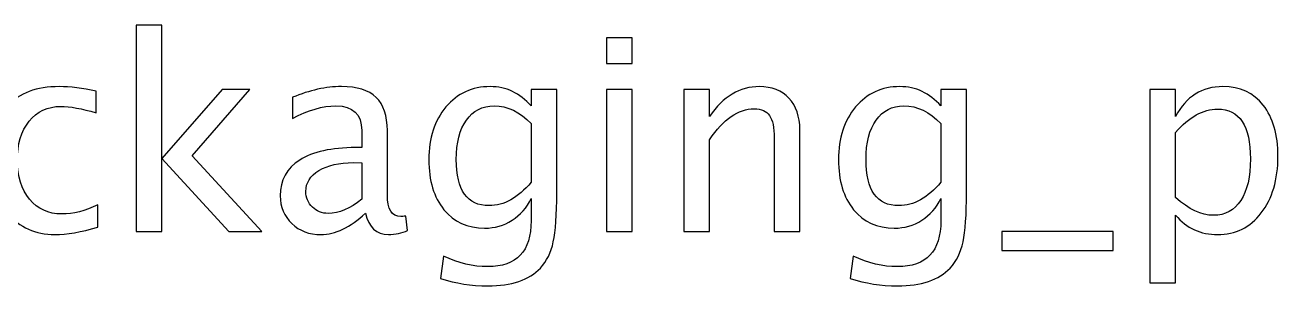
# Model space of a CAD drawing. Header units: centimetres. Extents: x -42 to 63, y -49 to 29.
# Drawn here: x -12.58 to -0.67, y 26.15 to 28.63 of the extents above; entities that cross this region are included whole.
import ezdxf

# ---------------------------------------------------------------- set-up
doc = ezdxf.new("R2010")
doc.units = ezdxf.units.CM
doc.header["$MEASUREMENT"] = 0
doc.layers.add('Layer 1', color=7, linetype='Continuous')

msp = doc.modelspace()

# ---------------------------------------------------------------- linework, layer by layer
at = {"layer": 'Layer 1'}
for points, knots in [([(-11.5193, 26.67044), (-11.5193, 26.67044), (-11.5193, 28.62878), (-11.5193, 28.62878), (-11.5193, 28.62878), (-11.5193, 28.62878), (-11.27546, 28.62878), (-11.27546, 28.62878), (-11.27546, 28.62878), (-11.27546, 28.62878), (-11.27546, 27.36344), (-11.27546, 27.36344), (-11.27546, 27.36344), (-11.27546, 27.36344), (-10.70396, 28.01664), (-10.70396, 28.01664), (-10.70396, 28.01664), (-10.70396, 28.01664), (-10.44065, 28.01664), (-10.44065, 28.01664), (-10.44065, 28.01664), (-10.44065, 28.01664), (-10.98675, 27.38841), (-10.98675, 27.38841), (-10.98675, 27.38841), (-10.98675, 27.38841), (-10.32635, 26.67044), (-10.32635, 26.67044), (-10.32635, 26.67044), (-10.32635, 26.67044), (-10.64046, 26.67044), (-10.64046, 26.67044), (-10.64046, 26.67044), (-10.64046, 26.67044), (-11.27546, 27.3609), (-11.27546, 27.3609), (-11.27546, 27.3609), (-11.27546, 27.3609), (-11.27546, 26.67044), (-11.27546, 26.67044), (-11.27546, 26.67044), (-11.27546, 26.67044), (-11.5193, 26.67044), (-11.5193, 26.67044)], [0, 0, 0, 0, 0.08333333, 0.08333333, 0.08333333, 0.08333333, 0.16666667, 0.16666667, 0.16666667, 0.16666667, 0.25, 0.25, 0.25, 0.25, 0.33333333, 0.33333333, 0.33333333, 0.33333333, 0.41666667, 0.41666667, 0.41666667, 0.41666667, 0.5, 0.5, 0.5, 0.5, 0.58333333, 0.58333333, 0.58333333, 0.58333333, 0.66666667, 0.66666667, 0.66666667, 0.66666667, 0.75, 0.75, 0.75, 0.75, 0.83333333, 0.83333333, 0.83333333, 0.83333333, 1, 1, 1, 1]), ([(-7.04848, 28.26302), (-7.04848, 28.26302), (-7.04848, 28.50686), (-7.04848, 28.50686), (-7.04848, 28.50686), (-7.04848, 28.50686), (-6.80464, 28.50686), (-6.80464, 28.50686), (-6.80464, 28.50686), (-6.80464, 28.50686), (-6.80464, 28.26302), (-6.80464, 28.26302), (-6.80464, 28.26302), (-6.80464, 28.26302), (-7.04848, 28.26302), (-7.04848, 28.26302)], [0, 0, 0, 0, 0.2, 0.2, 0.2, 0.2, 0.4, 0.4, 0.4, 0.4, 0.6, 0.6, 0.6, 0.6, 1, 1, 1, 1]), ([(-11.88548, 26.71108), (-12.04338, 26.66367), (-12.1797, 26.63996), (-12.29442, 26.63996), (-12.29442, 26.63996), (-12.47645, 26.63996), (-12.62716, 26.70727), (-12.74696, 26.84147), (-12.74696, 26.84147), (-12.86677, 26.97609), (-12.92688, 27.14584), (-12.92688, 27.35031), (-12.92688, 27.35031), (-12.92688, 27.56875), (-12.86761, 27.73936), (-12.74908, 27.86128), (-12.74908, 27.86128), (-12.63055, 27.98362), (-12.46502, 28.04458), (-12.25251, 28.04458), (-12.25251, 28.04458), (-12.14795, 28.04458), (-12.03026, 28.03019), (-11.90072, 28.0014), (-11.90072, 28.0014), (-11.90072, 28.0014), (-11.90072, 27.79566), (-11.90072, 27.79566), (-11.90072, 27.79566), (-12.0383, 27.8363), (-12.15049, 27.85662), (-12.23685, 27.85662), (-12.23685, 27.85662), (-12.36215, 27.85662), (-12.46248, 27.80963), (-12.53741, 27.71607), (-12.53741, 27.71607), (-12.61234, 27.62252), (-12.65002, 27.49763), (-12.65002, 27.34185), (-12.65002, 27.34185), (-12.65002, 27.19072), (-12.61107, 27.0688), (-12.5336, 26.97524), (-12.5336, 26.97524), (-12.45613, 26.88211), (-12.35496, 26.83554), (-12.22923, 26.83554), (-12.22923, 26.83554), (-12.11789, 26.83554), (-12.00359, 26.86433), (-11.88548, 26.9219), (-11.88548, 26.9219), (-11.88548, 26.9219), (-11.88548, 26.71108), (-11.88548, 26.71108)], [0, 0, 0, 0, 0.06666667, 0.06666667, 0.06666667, 0.06666667, 0.13333333, 0.13333333, 0.13333333, 0.13333333, 0.2, 0.2, 0.2, 0.2, 0.26666667, 0.26666667, 0.26666667, 0.26666667, 0.33333333, 0.33333333, 0.33333333, 0.33333333, 0.4, 0.4, 0.4, 0.4, 0.46666667, 0.46666667, 0.46666667, 0.46666667, 0.53333333, 0.53333333, 0.53333333, 0.53333333, 0.6, 0.6, 0.6, 0.6, 0.66666667, 0.66666667, 0.66666667, 0.66666667, 0.73333333, 0.73333333, 0.73333333, 0.73333333, 0.8, 0.8, 0.8, 0.8, 0.86666667, 0.86666667, 0.86666667, 0.86666667, 1, 1, 1, 1]), ([(-9.34083, 26.84189), (-9.4873, 26.70727), (-9.62827, 26.63996), (-9.76374, 26.63996), (-9.76374, 26.63996), (-9.87507, 26.63996), (-9.96778, 26.67467), (-10.04102, 26.74452), (-10.04102, 26.74452), (-10.11468, 26.81437), (-10.15151, 26.90243), (-10.15151, 27.00868), (-10.15151, 27.00868), (-10.15151, 27.15558), (-10.0897, 27.26861), (-9.96609, 27.34735), (-9.96609, 27.34735), (-9.84248, 27.42609), (-9.6651, 27.46546), (-9.43396, 27.46546), (-9.43396, 27.46546), (-9.43396, 27.46546), (-9.37681, 27.46546), (-9.37681, 27.46546), (-9.37681, 27.46546), (-9.37681, 27.46546), (-9.37681, 27.6276), (-9.37681, 27.6276), (-9.37681, 27.6276), (-9.37681, 27.78381), (-9.45809, 27.8617), (-9.62107, 27.8617), (-9.62107, 27.8617), (-9.74723, 27.8617), (-9.88523, 27.82191), (-10.03467, 27.74232), (-10.03467, 27.74232), (-10.03467, 27.74232), (-10.03467, 27.94298), (-10.03467, 27.94298), (-10.03467, 27.94298), (-9.87042, 28.01071), (-9.71548, 28.04458), (-9.57027, 28.04458), (-9.57027, 28.04458), (-9.42084, 28.04458), (-9.31035, 28.01071), (-9.23965, 27.94256), (-9.23965, 27.94256), (-9.16853, 27.8744), (-9.13297, 27.76941), (-9.13297, 27.6276), (-9.13297, 27.6276), (-9.13297, 27.6276), (-9.13297, 27.01927), (-9.13297, 27.01927), (-9.13297, 27.01927), (-9.13297, 26.87999), (-9.09021, 26.81014), (-9.00428, 26.81014), (-9.00428, 26.81014), (-8.99369, 26.81014), (-8.97803, 26.81183), (-8.95729, 26.81522), (-8.95729, 26.81522), (-8.95729, 26.81522), (-8.93993, 26.67975), (-8.93993, 26.67975), (-8.93993, 26.67975), (-8.99539, 26.65308), (-9.05635, 26.63996), (-9.12323, 26.63996), (-9.12323, 26.63996), (-9.23711, 26.63996), (-9.3095, 26.70727), (-9.34083, 26.84189)], [0, 0, 0, 0, 0.05, 0.05, 0.05, 0.05, 0.1, 0.1, 0.1, 0.1, 0.15, 0.15, 0.15, 0.15, 0.2, 0.2, 0.2, 0.2, 0.25, 0.25, 0.25, 0.25, 0.3, 0.3, 0.3, 0.3, 0.35, 0.35, 0.35, 0.35, 0.4, 0.4, 0.4, 0.4, 0.45, 0.45, 0.45, 0.45, 0.5, 0.5, 0.5, 0.5, 0.55, 0.55, 0.55, 0.55, 0.6, 0.6, 0.6, 0.6, 0.65, 0.65, 0.65, 0.65, 0.7, 0.7, 0.7, 0.7, 0.75, 0.75, 0.75, 0.75, 0.8, 0.8, 0.8, 0.8, 0.85, 0.85, 0.85, 0.85, 0.9, 0.9, 0.9, 0.9, 1, 1, 1, 1]), ([(-8.62709, 26.2234), (-8.62709, 26.2234), (-8.5983, 26.43422), (-8.5983, 26.43422), (-8.5983, 26.43422), (-8.45691, 26.36818), (-8.31679, 26.33516), (-8.17836, 26.33516), (-8.17836, 26.33516), (-7.90361, 26.33516), (-7.76603, 26.48079), (-7.76603, 26.77162), (-7.76603, 26.77162), (-7.76603, 26.77162), (-7.76603, 26.98328), (-7.76603, 26.98328), (-7.76603, 26.98328), (-7.80836, 26.89396), (-7.86848, 26.82496), (-7.94679, 26.77543), (-7.94679, 26.77543), (-8.02511, 26.7259), (-8.11232, 26.70092), (-8.20841, 26.70092), (-8.20841, 26.70092), (-8.3714, 26.70092), (-8.50051, 26.75934), (-8.59576, 26.87618), (-8.59576, 26.87618), (-8.69101, 26.99302), (-8.73885, 27.15135), (-8.73885, 27.35116), (-8.73885, 27.35116), (-8.73885, 27.55563), (-8.68466, 27.72242), (-8.57629, 27.85154), (-8.57629, 27.85154), (-8.46749, 27.98023), (-8.32737, 28.04458), (-8.15507, 28.04458), (-8.15507, 28.04458), (-8.00437, 28.04458), (-7.8744, 27.98362), (-7.76603, 27.86128), (-7.76603, 27.86128), (-7.76603, 27.86128), (-7.76603, 28.01664), (-7.76603, 28.01664), (-7.76603, 28.01664), (-7.76603, 28.01664), (-7.52219, 28.01664), (-7.52219, 28.01664), (-7.52219, 28.01664), (-7.52219, 28.01664), (-7.52219, 27.03789), (-7.52219, 27.03789), (-7.52219, 27.03789), (-7.52219, 26.8275), (-7.5332, 26.67171), (-7.55521, 26.57053), (-7.55521, 26.57053), (-7.5768, 26.46936), (-7.61829, 26.38638), (-7.6784, 26.32204), (-7.6784, 26.32204), (-7.78508, 26.20901), (-7.95187, 26.15228), (-8.17836, 26.15228), (-8.17836, 26.15228), (-8.33372, 26.15228), (-8.48316, 26.17599), (-8.62709, 26.2234)], [0, 0, 0, 0, 0.05263158, 0.05263158, 0.05263158, 0.05263158, 0.10526316, 0.10526316, 0.10526316, 0.10526316, 0.15789474, 0.15789474, 0.15789474, 0.15789474, 0.21052632, 0.21052632, 0.21052632, 0.21052632, 0.26315789, 0.26315789, 0.26315789, 0.26315789, 0.31578947, 0.31578947, 0.31578947, 0.31578947, 0.36842105, 0.36842105, 0.36842105, 0.36842105, 0.42105263, 0.42105263, 0.42105263, 0.42105263, 0.47368421, 0.47368421, 0.47368421, 0.47368421, 0.52631579, 0.52631579, 0.52631579, 0.52631579, 0.57894737, 0.57894737, 0.57894737, 0.57894737, 0.63157895, 0.63157895, 0.63157895, 0.63157895, 0.68421053, 0.68421053, 0.68421053, 0.68421053, 0.73684211, 0.73684211, 0.73684211, 0.73684211, 0.78947368, 0.78947368, 0.78947368, 0.78947368, 0.84210526, 0.84210526, 0.84210526, 0.84210526, 0.89473684, 0.89473684, 0.89473684, 0.89473684, 1, 1, 1, 1]), ([(-7.04848, 26.67044), (-7.04848, 26.67044), (-7.04848, 28.01664), (-7.04848, 28.01664), (-7.04848, 28.01664), (-7.04848, 28.01664), (-6.80464, 28.01664), (-6.80464, 28.01664), (-6.80464, 28.01664), (-6.80464, 28.01664), (-6.80464, 26.67044), (-6.80464, 26.67044), (-6.80464, 26.67044), (-6.80464, 26.67044), (-7.04848, 26.67044), (-7.04848, 26.67044)], [0, 0, 0, 0, 0.2, 0.2, 0.2, 0.2, 0.4, 0.4, 0.4, 0.4, 0.6, 0.6, 0.6, 0.6, 1, 1, 1, 1]), ([(-6.31442, 26.67044), (-6.31442, 26.67044), (-6.31442, 28.01664), (-6.31442, 28.01664), (-6.31442, 28.01664), (-6.31442, 28.01664), (-6.07058, 28.01664), (-6.07058, 28.01664), (-6.07058, 28.01664), (-6.07058, 28.01664), (-6.07058, 27.76222), (-6.07058, 27.76222), (-6.07058, 27.76222), (-5.94146, 27.9506), (-5.78314, 28.04458), (-5.59602, 28.04458), (-5.59602, 28.04458), (-5.47834, 28.04458), (-5.38478, 28.00775), (-5.31578, 27.93367), (-5.31578, 27.93367), (-5.24677, 27.86001), (-5.21206, 27.76052), (-5.21206, 27.63606), (-5.21206, 27.63606), (-5.21206, 27.63606), (-5.21206, 26.67044), (-5.21206, 26.67044), (-5.21206, 26.67044), (-5.21206, 26.67044), (-5.4559, 26.67044), (-5.4559, 26.67044), (-5.4559, 26.67044), (-5.4559, 26.67044), (-5.4559, 27.55648), (-5.4559, 27.55648), (-5.4559, 27.55648), (-5.4559, 27.65638), (-5.47072, 27.7275), (-5.49993, 27.76984), (-5.49993, 27.76984), (-5.52956, 27.81259), (-5.57824, 27.83376), (-5.6464, 27.83376), (-5.6464, 27.83376), (-5.79626, 27.83376), (-5.93765, 27.73597), (-6.07058, 27.54039), (-6.07058, 27.54039), (-6.07058, 27.54039), (-6.07058, 26.67044), (-6.07058, 26.67044), (-6.07058, 26.67044), (-6.07058, 26.67044), (-6.31442, 26.67044), (-6.31442, 26.67044)], [0, 0, 0, 0, 0.06666667, 0.06666667, 0.06666667, 0.06666667, 0.13333333, 0.13333333, 0.13333333, 0.13333333, 0.2, 0.2, 0.2, 0.2, 0.26666667, 0.26666667, 0.26666667, 0.26666667, 0.33333333, 0.33333333, 0.33333333, 0.33333333, 0.4, 0.4, 0.4, 0.4, 0.46666667, 0.46666667, 0.46666667, 0.46666667, 0.53333333, 0.53333333, 0.53333333, 0.53333333, 0.6, 0.6, 0.6, 0.6, 0.66666667, 0.66666667, 0.66666667, 0.66666667, 0.73333333, 0.73333333, 0.73333333, 0.73333333, 0.8, 0.8, 0.8, 0.8, 0.86666667, 0.86666667, 0.86666667, 0.86666667, 1, 1, 1, 1]), ([(-4.73285, 26.2234), (-4.73285, 26.2234), (-4.70406, 26.43422), (-4.70406, 26.43422), (-4.70406, 26.43422), (-4.56267, 26.36818), (-4.42255, 26.33516), (-4.28412, 26.33516), (-4.28412, 26.33516), (-4.00937, 26.33516), (-3.87179, 26.48079), (-3.87179, 26.77162), (-3.87179, 26.77162), (-3.87179, 26.77162), (-3.87179, 26.98328), (-3.87179, 26.98328), (-3.87179, 26.98328), (-3.91412, 26.89396), (-3.97424, 26.82496), (-4.05255, 26.77543), (-4.05255, 26.77543), (-4.13087, 26.7259), (-4.21808, 26.70092), (-4.31417, 26.70092), (-4.31417, 26.70092), (-4.47716, 26.70092), (-4.60627, 26.75934), (-4.70152, 26.87618), (-4.70152, 26.87618), (-4.79677, 26.99302), (-4.84461, 27.15135), (-4.84461, 27.35116), (-4.84461, 27.35116), (-4.84461, 27.55563), (-4.79042, 27.72242), (-4.68205, 27.85154), (-4.68205, 27.85154), (-4.57325, 27.98023), (-4.43313, 28.04458), (-4.26083, 28.04458), (-4.26083, 28.04458), (-4.11013, 28.04458), (-3.98016, 27.98362), (-3.87179, 27.86128), (-3.87179, 27.86128), (-3.87179, 27.86128), (-3.87179, 28.01664), (-3.87179, 28.01664), (-3.87179, 28.01664), (-3.87179, 28.01664), (-3.62795, 28.01664), (-3.62795, 28.01664), (-3.62795, 28.01664), (-3.62795, 28.01664), (-3.62795, 27.03789), (-3.62795, 27.03789), (-3.62795, 27.03789), (-3.62795, 26.8275), (-3.63896, 26.67171), (-3.66097, 26.57053), (-3.66097, 26.57053), (-3.68256, 26.46936), (-3.72405, 26.38638), (-3.78416, 26.32204), (-3.78416, 26.32204), (-3.89084, 26.20901), (-4.05763, 26.15228), (-4.28412, 26.15228), (-4.28412, 26.15228), (-4.43948, 26.15228), (-4.58892, 26.17599), (-4.73285, 26.2234)], [0, 0, 0, 0, 0.05263158, 0.05263158, 0.05263158, 0.05263158, 0.10526316, 0.10526316, 0.10526316, 0.10526316, 0.15789474, 0.15789474, 0.15789474, 0.15789474, 0.21052632, 0.21052632, 0.21052632, 0.21052632, 0.26315789, 0.26315789, 0.26315789, 0.26315789, 0.31578947, 0.31578947, 0.31578947, 0.31578947, 0.36842105, 0.36842105, 0.36842105, 0.36842105, 0.42105263, 0.42105263, 0.42105263, 0.42105263, 0.47368421, 0.47368421, 0.47368421, 0.47368421, 0.52631579, 0.52631579, 0.52631579, 0.52631579, 0.57894737, 0.57894737, 0.57894737, 0.57894737, 0.63157895, 0.63157895, 0.63157895, 0.63157895, 0.68421053, 0.68421053, 0.68421053, 0.68421053, 0.73684211, 0.73684211, 0.73684211, 0.73684211, 0.78947368, 0.78947368, 0.78947368, 0.78947368, 0.84210526, 0.84210526, 0.84210526, 0.84210526, 0.89473684, 0.89473684, 0.89473684, 0.89473684, 1, 1, 1, 1]), ([(-1.88424, 26.18022), (-1.88424, 26.18022), (-1.88424, 28.01664), (-1.88424, 28.01664), (-1.88424, 28.01664), (-1.88424, 28.01664), (-1.6404, 28.01664), (-1.6404, 28.01664), (-1.6404, 28.01664), (-1.6404, 28.01664), (-1.6404, 27.76222), (-1.6404, 27.76222), (-1.6404, 27.76222), (-1.54049, 27.9506), (-1.39021, 28.04458), (-1.18997, 28.04458), (-1.18997, 28.04458), (-1.02784, 28.04458), (-0.90041, 27.98574), (-0.80728, 27.86763), (-0.80728, 27.86763), (-0.71415, 27.74952), (-0.66758, 27.58823), (-0.66758, 27.38376), (-0.66758, 27.38376), (-0.66758, 27.16108), (-0.7205, 26.98117), (-0.82591, 26.84485), (-0.82591, 26.84485), (-0.93132, 26.70812), (-1.07017, 26.63996), (-1.24204, 26.63996), (-1.24204, 26.63996), (-1.40164, 26.63996), (-1.53457, 26.70092), (-1.6404, 26.82326), (-1.6404, 26.82326), (-1.6404, 26.82326), (-1.6404, 26.18022), (-1.6404, 26.18022), (-1.6404, 26.18022), (-1.6404, 26.18022), (-1.88424, 26.18022), (-1.88424, 26.18022)], [0, 0, 0, 0, 0.08333333, 0.08333333, 0.08333333, 0.08333333, 0.16666667, 0.16666667, 0.16666667, 0.16666667, 0.25, 0.25, 0.25, 0.25, 0.33333333, 0.33333333, 0.33333333, 0.33333333, 0.41666667, 0.41666667, 0.41666667, 0.41666667, 0.5, 0.5, 0.5, 0.5, 0.58333333, 0.58333333, 0.58333333, 0.58333333, 0.66666667, 0.66666667, 0.66666667, 0.66666667, 0.75, 0.75, 0.75, 0.75, 0.83333333, 0.83333333, 0.83333333, 0.83333333, 1, 1, 1, 1]), ([(-7.76603, 27.13611), (-7.76603, 27.13611), (-7.76603, 27.69448), (-7.76603, 27.69448), (-7.76603, 27.69448), (-7.87356, 27.80582), (-7.99082, 27.8617), (-8.1174, 27.8617), (-8.1174, 27.8617), (-8.23, 27.8617), (-8.31806, 27.81683), (-8.38156, 27.72666), (-8.38156, 27.72666), (-8.44548, 27.63691), (-8.47723, 27.51203), (-8.47723, 27.35285), (-8.47723, 27.35285), (-8.47723, 27.06033), (-8.37351, 26.91428), (-8.16566, 26.91428), (-8.16566, 26.91428), (-8.02426, 26.91428), (-7.89091, 26.98836), (-7.76603, 27.13611)], [0, 0, 0, 0, 0.14285714, 0.14285714, 0.14285714, 0.14285714, 0.28571429, 0.28571429, 0.28571429, 0.28571429, 0.42857143, 0.42857143, 0.42857143, 0.42857143, 0.57142857, 0.57142857, 0.57142857, 0.57142857, 0.71428571, 0.71428571, 0.71428571, 0.71428571, 1, 1, 1, 1]), ([(-3.87179, 27.13611), (-3.87179, 27.13611), (-3.87179, 27.69448), (-3.87179, 27.69448), (-3.87179, 27.69448), (-3.97932, 27.80582), (-4.09658, 27.8617), (-4.22316, 27.8617), (-4.22316, 27.8617), (-4.33576, 27.8617), (-4.42382, 27.81683), (-4.48732, 27.72666), (-4.48732, 27.72666), (-4.55124, 27.63691), (-4.58299, 27.51203), (-4.58299, 27.35285), (-4.58299, 27.35285), (-4.58299, 27.06033), (-4.47927, 26.91428), (-4.27142, 26.91428), (-4.27142, 26.91428), (-4.13002, 26.91428), (-3.99667, 26.98836), (-3.87179, 27.13611)], [0, 0, 0, 0, 0.14285714, 0.14285714, 0.14285714, 0.14285714, 0.28571429, 0.28571429, 0.28571429, 0.28571429, 0.42857143, 0.42857143, 0.42857143, 0.42857143, 0.57142857, 0.57142857, 0.57142857, 0.57142857, 0.71428571, 0.71428571, 0.71428571, 0.71428571, 1, 1, 1, 1]), ([(-1.6404, 26.99133), (-1.51467, 26.87914), (-1.39487, 26.82284), (-1.28099, 26.82284), (-1.28099, 26.82284), (-1.16881, 26.82284), (-1.08202, 26.86983), (-1.02106, 26.96339), (-1.02106, 26.96339), (-0.95968, 27.05694), (-0.9292, 27.1886), (-0.9292, 27.35878), (-0.9292, 27.35878), (-0.9292, 27.67374), (-1.03334, 27.83122), (-1.24162, 27.83122), (-1.24162, 27.83122), (-1.37793, 27.83122), (-1.51086, 27.75756), (-1.6404, 27.60982), (-1.6404, 27.60982), (-1.6404, 27.60982), (-1.6404, 26.99133), (-1.6404, 26.99133)], [0, 0, 0, 0, 0.14285714, 0.14285714, 0.14285714, 0.14285714, 0.28571429, 0.28571429, 0.28571429, 0.28571429, 0.42857143, 0.42857143, 0.42857143, 0.42857143, 0.57142857, 0.57142857, 0.57142857, 0.57142857, 0.71428571, 0.71428571, 0.71428571, 0.71428571, 1, 1, 1, 1]), ([(-9.37681, 26.97482), (-9.37681, 26.97482), (-9.37681, 27.32068), (-9.37681, 27.32068), (-9.37681, 27.32068), (-9.37681, 27.32068), (-9.45513, 27.32322), (-9.45513, 27.32322), (-9.45513, 27.32322), (-9.59059, 27.32322), (-9.69981, 27.29824), (-9.78321, 27.24829), (-9.78321, 27.24829), (-9.86618, 27.19791), (-9.90767, 27.13145), (-9.90767, 27.04848), (-9.90767, 27.04848), (-9.90767, 26.99048), (-9.88693, 26.94137), (-9.84586, 26.90116), (-9.84586, 26.90116), (-9.80438, 26.86094), (-9.754, 26.84062), (-9.69431, 26.84062), (-9.69431, 26.84062), (-9.59271, 26.84062), (-9.48688, 26.88549), (-9.37681, 26.97482)], [0, 0, 0, 0, 0.125, 0.125, 0.125, 0.125, 0.25, 0.25, 0.25, 0.25, 0.375, 0.375, 0.375, 0.375, 0.5, 0.5, 0.5, 0.5, 0.625, 0.625, 0.625, 0.625, 0.75, 0.75, 0.75, 0.75, 1, 1, 1, 1]), ([(-3.2914, 26.48756), (-3.2914, 26.48756), (-3.2914, 26.67044), (-3.2914, 26.67044), (-3.2914, 26.67044), (-3.2914, 26.67044), (-2.23476, 26.67044), (-2.23476, 26.67044), (-2.23476, 26.67044), (-2.23476, 26.67044), (-2.23476, 26.48756), (-2.23476, 26.48756), (-2.23476, 26.48756), (-2.23476, 26.48756), (-3.2914, 26.48756), (-3.2914, 26.48756)], [0, 0, 0, 0, 0.2, 0.2, 0.2, 0.2, 0.4, 0.4, 0.4, 0.4, 0.6, 0.6, 0.6, 0.6, 1, 1, 1, 1])]:
    msp.add_open_spline(points, degree=3, knots=knots, dxfattribs=at)

doc.saveas('drawing.dxf')
